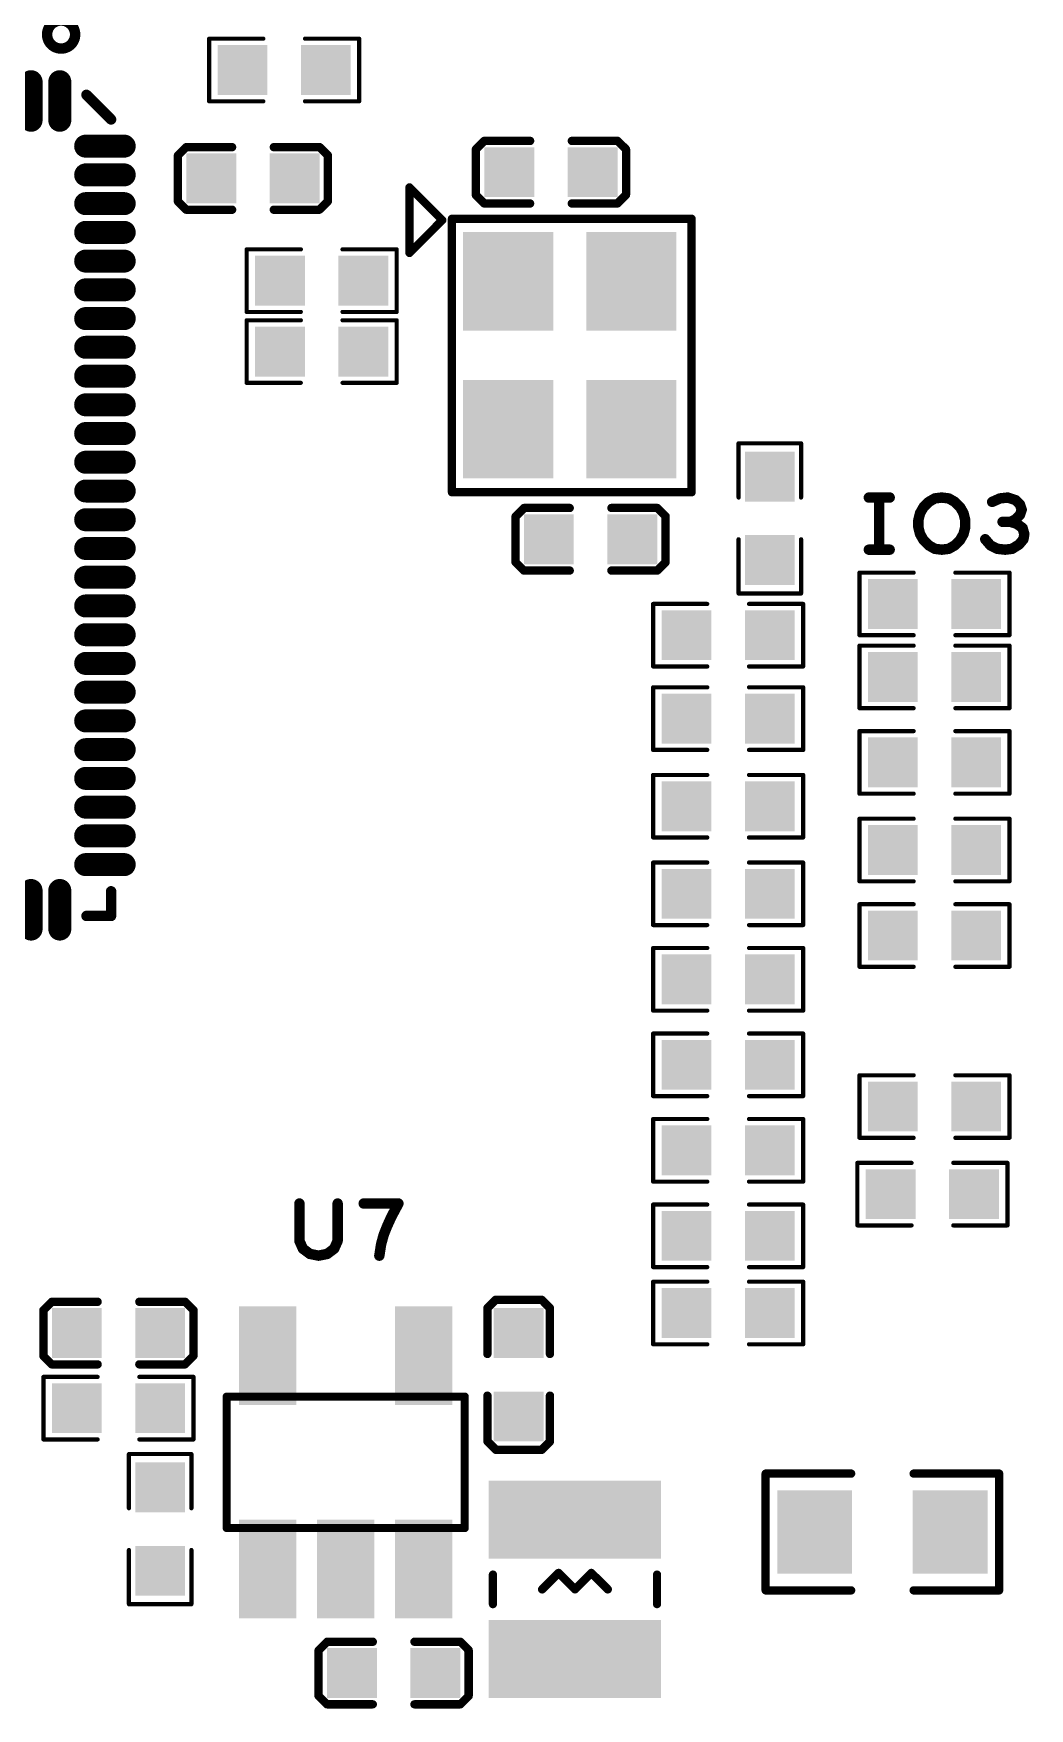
# Model space of a CAD drawing. Extents: x -11 to 101, y 2 to 100.
# Drawn here: x 29.25 to 41.39, y 37.35 to 57.75 of the extents above; entities that cross this region are included whole.
import ezdxf

# ---------------------------------------------------------------- set-up
doc = ezdxf.new("R2010")
doc.units = 0
doc.layers.get('0').update_dxf_attribs({"linetype": 'CONTINUOUS'})
doc.layers.add('SILK_TOP_ART', color=251, linetype='CONTINUOUS')
doc.layers.add('SOLDER_TOP_ART', color=18, linetype='CONTINUOUS')

# ---------------------------------------------------------------- blocks, each defined once
blk = doc.blocks.new('ROUND_309')
at = {"const_width": 0.05}
blk.add_lwpolyline([(-0.025, 0, 1), (0.025, 0, 1)], format="xyb", close=True, dxfattribs=at)
blk = doc.blocks.new('ROUND_219')
at = {"const_width": 0.0508}
blk.add_lwpolyline([(-0.0254, 0, 1), (0.0254, 0, 1)], format="xyb", close=True, dxfattribs=at)
blk = doc.blocks.new('ROUND_165')
at = {"const_width": 0.0635}
blk.add_lwpolyline([(-0.03175, 0, 1), (0.03175, 0, 1)], format="xyb", close=True, dxfattribs=at)
blk = doc.blocks.new('ROUND_321')
at = {"const_width": 0.0254}
blk.add_lwpolyline([(-0.0127, 0, 1), (0.0127, 0, 1)], format="xyb", close=True, dxfattribs=at)
blk = doc.blocks.new('RECTANGLE_353')
blk.add_solid([(0.35, 0.6), (0.35, -0.6), (-0.35, 0.6), (-0.35, -0.6)])
blk = doc.blocks.new('SQUARE_333')
blk.add_solid([(0.304, 0.304), (0.304, -0.304), (-0.304, 0.304), (-0.304, -0.304)])
blk = doc.blocks.new('RECTANGLE_355')
blk.add_solid([(1.05, 0.475), (1.05, -0.475), (-1.05, 0.475), (-1.05, -0.475)])
blk = doc.blocks.new('RECTANGLE_332')
blk.add_solid([(0.4564, 0.5072), (0.4564, -0.5072), (-0.4564, 0.5072), (-0.4564, -0.5072)])
blk = doc.blocks.new('RECTANGLE_362')
blk.add_solid([(0.55, 0.6), (0.55, -0.6), (-0.55, 0.6), (-0.55, -0.6)])
blk = doc.blocks.new('OBLONG_375')
at = {"const_width": 0.28}
blk.add_lwpolyline([(0.235, 0), (-0.235, 0)], dxfattribs=at)
at = {"const_width": 0.14}
for points in [[(-0.305, 0, 1), (-0.165, 0, 1)], [(0.165, 0, 1), (0.305, 0, 1)]]:
    blk.add_lwpolyline(points, format="xyb", close=True, dxfattribs=at)
blk = doc.blocks.new('OBLONG_376')
at = {"const_width": 0.28}
blk.add_lwpolyline([(0, 0.235), (0, -0.235)], dxfattribs=at)
at = {"const_width": 0.14}
for points in [[(-0.07, 0.235, 1), (0.07, 0.235, 1)], [(-0.07, -0.235, 1), (0.07, -0.235, 1)]]:
    blk.add_lwpolyline(points, format="xyb", close=True, dxfattribs=at)

msp = doc.modelspace()

# ---------------------------------------------------------------- linework, layer by layer
at = {"layer": 'SILK_TOP_ART', "const_width": 0.127}
msp.add_lwpolyline([(29.42008, 57.73419, 1), (29.7619, 57.73419, 1)], format="xyb", close=True, dxfattribs=at)
at = {"layer": 'SILK_TOP_ART'}
for points, const_width in [([(31.3944, 57.6834), (31.3944, 56.9214)], 0.0508), ([(32.0548, 57.6834), (31.3944, 57.6834)], 0.0508), ([(32.5628, 57.6834), (33.2232, 57.6834)], 0.0508), ([(33.2232, 57.6834), (33.2232, 56.9214)], 0.0508), ([(29.9, 57), (30.2, 56.7)], 0.127), ([(31.3944, 56.9214), (32.0548, 56.9214)], 0.0508), ([(33.2232, 56.9214), (32.5628, 56.9214)], 0.0508), ([(31.1158, 56.3626), (31.0142, 56.261)], 0.1016), ([(31.0142, 56.261), (31.0142, 55.7022)], 0.1016), ([(31.6746, 56.3626), (31.1158, 56.3626)], 0.1016), ([(32.1826, 56.3626), (32.7414, 56.3626)], 0.1016), ([(32.7414, 56.3626), (32.843, 56.2613)], 0.1016), ([(32.843, 56.2613), (32.843, 55.7055)], 0.1016), ([(34.7472, 56.4388), (34.6456, 56.3372)], 0.1016), ([(34.6456, 56.3372), (34.6456, 55.7784)], 0.1016), ([(35.306, 56.4388), (34.7472, 56.4388)], 0.1016), ([(35.814, 56.4388), (36.3728, 56.4388)], 0.1016), ([(36.3728, 56.4388), (36.4744, 56.3375)], 0.1016), ([(36.4744, 56.3375), (36.4744, 55.7817)], 0.1016), ([(34.236, 55.4736), (33.836, 55.8736)], 0.1), ([(33.836, 55.8736), (33.836, 55.0736)], 0.1), ([(31.0142, 55.7022), (31.1158, 55.6006)], 0.1016), ([(32.843, 55.7055), (32.7381, 55.6006)], 0.1016), ([(34.6456, 55.7784), (34.7472, 55.6768)], 0.1016), ([(34.7472, 55.6768), (35.306, 55.6768)], 0.1016), ([(36.3695, 55.6768), (35.814, 55.6768)], 0.1016), ([(36.4744, 55.7817), (36.3695, 55.6768)], 0.1016), ([(31.1158, 55.6006), (31.6746, 55.6006)], 0.1016), ([(32.7381, 55.6006), (32.1826, 55.6006)], 0.1016), ([(33.836, 55.0736), (34.236, 55.4736)], 0.1), ([(34.3539, 52.1596), (34.3539, 55.4905)], 0.1016), ([(34.3539, 55.4905), (37.2731, 55.4905)], 0.1016), ([(37.2731, 55.4905), (37.2731, 52.1596)], 0.1016), ([(31.8516, 55.118), (31.8516, 54.356)], 0.0508), ([(32.512, 55.118), (31.8516, 55.118)], 0.0508), ([(33.02, 55.118), (33.6804, 55.118)], 0.0508), ([(33.6804, 55.118), (33.6804, 54.356)], 0.0508), ([(31.8516, 54.356), (32.512, 54.356)], 0.0508), ([(31.8516, 54.2544), (31.8516, 53.4924)], 0.0508), ([(32.512, 54.2544), (31.8516, 54.2544)], 0.0508), ([(33.6804, 54.356), (33.02, 54.356)], 0.0508), ([(33.02, 54.2544), (33.6804, 54.2544)], 0.0508), ([(33.6804, 54.2544), (33.6804, 53.4924)], 0.0508), ([(31.8516, 53.4924), (32.512, 53.4924)], 0.0508), ([(33.6804, 53.4924), (33.02, 53.4924)], 0.0508), ([(37.846, 52.7558), (38.608, 52.7558)], 0.0508), ([(37.846, 52.0954), (37.846, 52.7558)], 0.0508), ([(38.608, 52.7558), (38.608, 52.0954)], 0.0508), ([(37.2731, 52.1596), (34.3539, 52.1596)], 0.1016), ([(35.1282, 51.8635), (35.2331, 51.9684)], 0.1016), ([(35.2331, 51.9684), (35.7886, 51.9684)], 0.1016), ([(36.8554, 51.9684), (36.2966, 51.9684)], 0.1016), ([(36.957, 51.8668), (36.8554, 51.9684)], 0.1016), ([(39.4335, 52.0954), (39.6875, 52.0954)], 0.127), ([(39.5605, 52.0954), (39.5605, 51.4604)], 0.127), ([(40.0579, 51.9049), (40.1002, 51.979)], 0.127), ([(40.1002, 51.979), (40.1638, 52.0425)], 0.127), ([(40.1638, 52.0425), (40.2378, 52.0848)], 0.127), ([(40.2378, 52.0848), (40.3225, 52.0954)], 0.127), ([(40.3225, 52.0954), (40.4072, 52.0848)], 0.127), ([(40.4072, 52.0848), (40.4812, 52.0425)], 0.127), ([(40.4812, 52.0425), (40.5448, 51.979)], 0.127), ([(40.5448, 51.979), (40.5871, 51.9049)], 0.127), ([(41.0316, 52.0848), (40.9363, 52.0425)], 0.127), ([(41.1268, 52.0954), (41.0316, 52.0848)], 0.127), ([(41.2221, 52.0636), (41.1268, 52.0954)], 0.127), ([(41.275, 52.0107), (41.2221, 52.0636)], 0.127), ([(41.2962, 51.9472), (41.275, 52.0107)], 0.127), ([(35.1282, 51.3077), (35.1282, 51.8635)], 0.1016), ([(36.957, 51.308), (36.957, 51.8668)], 0.1016), ([(40.0367, 51.8202), (40.0579, 51.9049)], 0.127), ([(40.0367, 51.7356), (40.0367, 51.8202)], 0.127), ([(40.5871, 51.9049), (40.6083, 51.8202)], 0.127), ([(40.6083, 51.8202), (40.6083, 51.7356)], 0.127), ([(41.1586, 51.7991), (41.0633, 51.7991)], 0.127), ([(41.1586, 51.7991), (41.2221, 51.8308)], 0.127), ([(41.2327, 51.7779), (41.1586, 51.7991)], 0.127), ([(41.2221, 51.8308), (41.275, 51.8837)], 0.127), ([(41.3068, 51.725), (41.2327, 51.7779)], 0.127), ([(41.275, 51.8837), (41.2962, 51.9472)], 0.127), ([(37.846, 51.5874), (37.846, 50.927)], 0.0508), ([(38.608, 50.927), (38.608, 51.5874)], 0.0508), ([(40.0579, 51.6509), (40.0367, 51.7356)], 0.127), ([(40.1002, 51.5768), (40.0579, 51.6509)], 0.127), ([(40.1638, 51.5133), (40.1002, 51.5768)], 0.127), ([(40.5448, 51.5768), (40.4812, 51.5133)], 0.127), ([(40.5871, 51.6509), (40.5448, 51.5768)], 0.127), ([(40.6083, 51.7356), (40.5871, 51.6509)], 0.127), ([(40.8517, 51.5874), (40.9152, 51.5133)], 0.127), ([(41.2644, 51.5239), (41.3173, 51.5874)], 0.127), ([(41.3279, 51.6509), (41.3068, 51.725)], 0.127), ([(41.3173, 51.5874), (41.3279, 51.6509)], 0.127), ([(39.4335, 51.4604), (39.6875, 51.4604)], 0.127), ([(40.2378, 51.471), (40.1638, 51.5133)], 0.127), ([(40.3225, 51.4604), (40.2378, 51.471)], 0.127), ([(40.4072, 51.471), (40.3225, 51.4604)], 0.127), ([(40.4812, 51.5133), (40.4072, 51.471)], 0.127), ([(40.9152, 51.5133), (40.9998, 51.471)], 0.127), ([(40.9998, 51.471), (41.0951, 51.4604)], 0.127), ([(41.0951, 51.4604), (41.1798, 51.471)], 0.127), ([(41.1798, 51.471), (41.2644, 51.5239)], 0.127), ([(35.2298, 51.2064), (35.1282, 51.3077)], 0.1016), ([(35.7886, 51.2064), (35.2298, 51.2064)], 0.1016), ([(36.2966, 51.2064), (36.8554, 51.2064)], 0.1016), ([(36.8554, 51.2064), (36.957, 51.308)], 0.1016), ([(39.3192, 51.181), (39.3192, 50.419)], 0.0508), ([(39.9796, 51.181), (39.3192, 51.181)], 0.0508), ([(40.4876, 51.181), (41.148, 51.181)], 0.0508), ([(41.148, 51.181), (41.148, 50.419)], 0.0508), ([(36.8046, 50.8), (37.465, 50.8)], 0.0508), ([(36.8046, 50.038), (36.8046, 50.8)], 0.0508), ([(37.846, 50.927), (38.608, 50.927)], 0.0508), ([(38.6334, 50.8), (37.973, 50.8)], 0.0508), ([(38.6334, 50.038), (38.6334, 50.8)], 0.0508), ([(39.3192, 50.419), (39.9796, 50.419)], 0.0508), ([(41.148, 50.419), (40.4876, 50.419)], 0.0508), ([(39.3192, 50.292), (39.9796, 50.292)], 0.0508), ([(39.3192, 49.53), (39.3192, 50.292)], 0.0508), ([(41.148, 50.292), (40.4876, 50.292)], 0.0508), ([(41.148, 49.53), (41.148, 50.292)], 0.0508), ([(37.465, 50.038), (36.8046, 50.038)], 0.0508), ([(37.973, 50.038), (38.6334, 50.038)], 0.0508), ([(36.8046, 49.784), (36.8046, 49.022)], 0.0508), ([(37.465, 49.784), (36.8046, 49.784)], 0.0508), ([(37.973, 49.784), (38.6334, 49.784)], 0.0508), ([(38.6334, 49.784), (38.6334, 49.022)], 0.0508), ([(39.9796, 49.53), (39.3192, 49.53)], 0.0508), ([(40.4876, 49.53), (41.148, 49.53)], 0.0508), ([(39.3192, 49.2506), (39.3192, 48.4886)], 0.0508), ([(39.9796, 49.2506), (39.3192, 49.2506)], 0.0508), ([(40.4876, 49.2506), (41.148, 49.2506)], 0.0508), ([(41.148, 49.2506), (41.148, 48.4886)], 0.0508), ([(36.8046, 49.022), (37.465, 49.022)], 0.0508), ([(38.6334, 49.022), (37.973, 49.022)], 0.0508), ([(36.8046, 48.7172), (36.8046, 47.9552)], 0.0508), ([(37.465, 48.7172), (36.8046, 48.7172)], 0.0508), ([(37.973, 48.7172), (38.6334, 48.7172)], 0.0508), ([(38.6334, 48.7172), (38.6334, 47.9552)], 0.0508), ([(39.3192, 48.4886), (39.9796, 48.4886)], 0.0508), ([(41.148, 48.4886), (40.4876, 48.4886)], 0.0508), ([(39.3192, 48.1838), (39.3192, 47.4218)], 0.0508), ([(39.9796, 48.1838), (39.3192, 48.1838)], 0.0508), ([(40.4876, 48.1838), (41.148, 48.1838)], 0.0508), ([(41.148, 48.1838), (41.148, 47.4218)], 0.0508), ([(36.8046, 47.9552), (37.465, 47.9552)], 0.0508), ([(38.6334, 47.9552), (37.973, 47.9552)], 0.0508), ([(36.8046, 47.6504), (36.8046, 46.8884)], 0.0508), ([(37.465, 47.6504), (36.8046, 47.6504)], 0.0508), ([(37.973, 47.6504), (38.6334, 47.6504)], 0.0508), ([(38.6334, 47.6504), (38.6334, 46.8884)], 0.0508), ([(30.2, 47.3), (30.2, 47)], 0.127), ([(39.3192, 47.4218), (39.9796, 47.4218)], 0.0508), ([(41.148, 47.4218), (40.4876, 47.4218)], 0.0508), ([(39.3192, 47.1424), (39.3192, 46.3804)], 0.0508), ([(39.9796, 47.1424), (39.3192, 47.1424)], 0.0508), ([(40.4876, 47.1424), (41.148, 47.1424)], 0.0508), ([(41.148, 47.1424), (41.148, 46.3804)], 0.0508), ([(30.2, 47), (29.9, 47)], 0.127), ([(36.8046, 46.8884), (37.465, 46.8884)], 0.0508), ([(38.6334, 46.8884), (37.973, 46.8884)], 0.0508), ([(36.8046, 46.609), (36.8046, 45.847)], 0.0508), ([(37.465, 46.609), (36.8046, 46.609)], 0.0508), ([(37.973, 46.609), (38.6334, 46.609)], 0.0508), ([(38.6334, 46.609), (38.6334, 45.847)], 0.0508), ([(39.3192, 46.3804), (39.9796, 46.3804)], 0.0508), ([(41.148, 46.3804), (40.4876, 46.3804)], 0.0508), ([(36.8046, 45.847), (37.465, 45.847)], 0.0508), ([(38.6334, 45.847), (37.973, 45.847)], 0.0508), ([(36.8046, 45.5676), (36.8046, 44.8056)], 0.0508), ([(37.465, 45.5676), (36.8046, 45.5676)], 0.0508), ([(37.973, 45.5676), (38.6334, 45.5676)], 0.0508), ([(38.6334, 45.5676), (38.6334, 44.8056)], 0.0508), ([(39.3192, 45.0596), (39.3192, 44.2976)], 0.0508), ([(39.9796, 45.0596), (39.3192, 45.0596)], 0.0508), ([(40.4876, 45.0596), (41.148, 45.0596)], 0.0508), ([(41.148, 45.0596), (41.148, 44.2976)], 0.0508), ([(36.8046, 44.8056), (37.465, 44.8056)], 0.0508), ([(38.6334, 44.8056), (37.973, 44.8056)], 0.0508), ([(36.8046, 44.5262), (36.8046, 43.7642)], 0.0508), ([(37.465, 44.5262), (36.8046, 44.5262)], 0.0508), ([(37.973, 44.5262), (38.6334, 44.5262)], 0.0508), ([(38.6334, 44.5262), (38.6334, 43.7642)], 0.0508), ([(39.3192, 44.2976), (39.9796, 44.2976)], 0.0508), ([(41.148, 44.2976), (40.4876, 44.2976)], 0.0508), ([(39.2938, 43.9928), (39.2938, 43.2308)], 0.0508), ([(39.9542, 43.9928), (39.2938, 43.9928)], 0.0508), ([(40.4622, 43.9928), (41.1226, 43.9928)], 0.0508), ([(41.1226, 43.9928), (41.1226, 43.2308)], 0.0508), ([(36.8046, 43.7642), (37.465, 43.7642)], 0.0508), ([(38.6334, 43.7642), (37.973, 43.7642)], 0.0508), ([(32.4951, 43.4975), (32.4951, 43.0424)], 0.127), ([(32.9607, 43.0424), (32.9607, 43.4975)], 0.127), ([(33.7016, 43.4975), (33.2782, 43.4975)], 0.127), ([(33.6169, 43.3387), (33.7016, 43.4975)], 0.127), ([(36.8046, 43.4848), (36.8046, 42.7228)], 0.0508), ([(37.465, 43.4848), (36.8046, 43.4848)], 0.0508), ([(37.973, 43.4848), (38.6334, 43.4848)], 0.0508), ([(38.6334, 43.4848), (38.6334, 42.7228)], 0.0508), ([(33.5217, 43.1165), (33.564, 43.2223)], 0.127), ([(33.564, 43.2223), (33.6169, 43.3387)], 0.127), ([(39.2938, 43.2308), (39.9542, 43.2308)], 0.0508), ([(41.1226, 43.2308), (40.4622, 43.2308)], 0.0508), ([(32.4951, 43.0424), (32.5374, 42.9471)], 0.127), ([(32.9184, 42.9471), (32.9607, 43.0424)], 0.127), ([(33.4687, 42.8625), (33.4899, 43.0001)], 0.127), ([(33.4899, 43.0001), (33.5217, 43.1165)], 0.127), ([(32.5374, 42.9471), (32.6221, 42.8837)], 0.127), ([(32.6221, 42.8837), (32.7279, 42.8625)], 0.127), ([(32.7279, 42.8625), (32.8337, 42.8837)], 0.127), ([(32.8337, 42.8837), (32.9184, 42.9471)], 0.127), ([(36.8046, 42.7228), (37.465, 42.7228)], 0.0508), ([(38.6334, 42.7228), (37.973, 42.7228)], 0.0508), ([(36.8046, 42.545), (36.8046, 41.783)], 0.0508), ([(37.465, 42.545), (36.8046, 42.545)], 0.0508), ([(37.973, 42.545), (38.6334, 42.545)], 0.0508), ([(38.6334, 42.545), (38.6334, 41.783)], 0.0508), ([(29.4772, 42.3004), (29.3756, 42.1988)], 0.1016), ([(29.3756, 42.1988), (29.3756, 41.64)], 0.1016), ([(30.036, 42.3004), (29.4772, 42.3004)], 0.1016), ([(30.544, 42.3004), (31.1028, 42.3004)], 0.1016), ([(31.1028, 42.3004), (31.2044, 42.1991)], 0.1016), ([(31.2044, 42.1991), (31.2044, 41.6433)], 0.1016), ([(34.8874, 42.3258), (34.7858, 42.2242)], 0.1016), ([(34.7858, 42.2242), (34.7858, 41.6654)], 0.1016), ([(35.4462, 42.3258), (34.8874, 42.3258)], 0.1016), ([(35.5478, 42.2242), (35.4462, 42.3258)], 0.1016), ([(35.5478, 41.6654), (35.5478, 42.2242)], 0.1016), ([(29.3756, 41.64), (29.4772, 41.5384)], 0.1016), ([(31.2044, 41.6433), (31.0995, 41.5384)], 0.1016), ([(36.8046, 41.783), (37.465, 41.783)], 0.0508), ([(38.6334, 41.783), (37.973, 41.783)], 0.0508), ([(29.3756, 41.386), (29.3756, 40.624)], 0.0508), ([(30.036, 41.386), (29.3756, 41.386)], 0.0508), ([(29.4772, 41.5384), (30.036, 41.5384)], 0.1016), ([(31.0995, 41.5384), (30.544, 41.5384)], 0.1016), ([(30.544, 41.386), (31.2044, 41.386)], 0.0508), ([(31.2044, 41.386), (31.2044, 40.624)], 0.0508), ([(34.7858, 40.6019), (34.7858, 41.1574)], 0.1016), ([(35.5478, 41.1574), (35.5478, 40.5986)], 0.1016), ([(31.6086, 39.5454), (31.6086, 41.1454)], 0.1), ([(31.6086, 41.1454), (34.5086, 41.1454)], 0.1), ([(34.5086, 41.1454), (34.5086, 39.5454)], 0.1), ([(29.3756, 40.624), (30.036, 40.624)], 0.0508), ([(31.2044, 40.624), (30.544, 40.624)], 0.0508), ([(34.8907, 40.497), (34.7858, 40.6019)], 0.1016), ([(35.5478, 40.5986), (35.4465, 40.497)], 0.1016), ([(30.417, 40.4462), (30.417, 39.7858)], 0.0508), ([(31.179, 40.4462), (30.417, 40.4462)], 0.0508), ([(31.179, 39.7858), (31.179, 40.4462)], 0.0508), ([(35.4465, 40.497), (34.8907, 40.497)], 0.1016), ([(38.1762, 38.7858), (38.1762, 40.2082)], 0.1016), ([(38.1762, 40.2082), (39.2176, 40.2082)], 0.1016), ([(41.021, 40.2082), (39.9796, 40.2082)], 0.1016), ([(41.021, 38.7858), (41.021, 40.2082)], 0.1016), ([(34.5086, 39.5454), (31.6086, 39.5454)], 0.1), ([(30.417, 38.6174), (30.417, 39.2778)], 0.0508), ([(31.179, 39.2778), (31.179, 38.6174)], 0.0508), ([(34.8526, 38.9784), (34.8526, 38.6184)], 0.1), ([(35.6527, 38.9983), (35.4526, 38.7984)], 0.1016), ([(35.8526, 38.7984), (35.6527, 38.9983)], 0.1016), ([(36.0525, 38.9983), (35.8526, 38.7984)], 0.1016), ([(36.2526, 38.7984), (36.0525, 38.9983)], 0.1016), ([(36.8526, 38.9784), (36.8526, 38.6184)], 0.1), ([(39.2176, 38.7858), (38.1762, 38.7858)], 0.1016), ([(39.9796, 38.7858), (41.021, 38.7858)], 0.1016), ([(31.179, 38.6174), (30.417, 38.6174)], 0.0508), ([(32.7284, 38.0553), (32.8333, 38.1602)], 0.1016), ([(32.8333, 38.1602), (33.3888, 38.1602)], 0.1016), ([(34.4556, 38.1602), (33.8968, 38.1602)], 0.1016), ([(34.5572, 38.0586), (34.4556, 38.1602)], 0.1016), ([(32.7284, 37.4995), (32.7284, 38.0553)], 0.1016), ([(34.5572, 37.4998), (34.5572, 38.0586)], 0.1016), ([(32.83, 37.3982), (32.7284, 37.4995)], 0.1016), ([(34.4556, 37.3982), (34.5572, 37.4998)], 0.1016), ([(33.3888, 37.3982), (32.83, 37.3982)], 0.1016), ([(33.8968, 37.3982), (34.4556, 37.3982)], 0.1016)]:
    msp.add_lwpolyline(points, dxfattribs=dict(at, const_width=const_width))

# ---------------------------------------------------------------- block references
for name, p in [('ROUND_321', (31.3944, 57.6834)), ('ROUND_321', (31.3944, 57.6834)), ('ROUND_321', (32.0548, 57.6834)), ('ROUND_321', (32.5628, 57.6834)), ('ROUND_321', (33.2232, 57.6834)), ('ROUND_321', (33.2232, 57.6834)), ('ROUND_165', (29.9, 57)), ('ROUND_321', (31.3944, 56.9214)), ('ROUND_321', (31.3944, 56.9214)), ('ROUND_321', (32.0548, 56.9214)), ('ROUND_321', (32.5628, 56.9214)), ('ROUND_321', (33.2232, 56.9214)), ('ROUND_321', (33.2232, 56.9214)), ('ROUND_165', (30.2, 56.7)), ('ROUND_219', (31.0142, 56.261)), ('ROUND_219', (31.0142, 56.261)), ('ROUND_219', (31.1158, 56.3626)), ('ROUND_219', (31.1158, 56.3626)), ('ROUND_219', (31.6746, 56.3626)), ('ROUND_219', (32.1826, 56.3626)), ('ROUND_219', (32.7414, 56.3626)), ('ROUND_219', (32.7414, 56.3626)), ('ROUND_219', (32.843, 56.2613)), ('ROUND_219', (32.843, 56.2613)), ('ROUND_219', (34.6456, 56.3372)), ('ROUND_219', (34.6456, 56.3372)), ('ROUND_219', (34.7472, 56.4388)), ('ROUND_219', (34.7472, 56.4388)), ('ROUND_219', (35.306, 56.4388)), ('ROUND_219', (35.814, 56.4388)), ('ROUND_219', (36.3728, 56.4388)), ('ROUND_219', (36.3728, 56.4388)), ('ROUND_219', (36.4744, 56.3375)), ('ROUND_219', (36.4744, 56.3375)), ('ROUND_309', (33.836, 55.8736)), ('ROUND_219', (31.0142, 55.7022)), ('ROUND_219', (31.0142, 55.7022)), ('ROUND_219', (32.843, 55.7055)), ('ROUND_219', (32.843, 55.7055)), ('ROUND_219', (34.6456, 55.7784)), ('ROUND_219', (34.6456, 55.7784)), ('ROUND_219', (34.7472, 55.6768)), ('ROUND_219', (34.7472, 55.6768)), ('ROUND_219', (35.306, 55.6768)), ('ROUND_219', (35.814, 55.6768)), ('ROUND_219', (36.3695, 55.6768)), ('ROUND_219', (36.3695, 55.6768)), ('ROUND_219', (36.4744, 55.7817)), ('ROUND_219', (36.4744, 55.7817)), ('ROUND_219', (31.1158, 55.6006)), ('ROUND_219', (31.1158, 55.6006)), ('ROUND_219', (31.6746, 55.6006)), ('ROUND_219', (32.1826, 55.6006)), ('ROUND_219', (32.7381, 55.6006)), ('ROUND_219', (32.7381, 55.6006)), ('ROUND_309', (34.236, 55.4736)), ('ROUND_309', (34.236, 55.4736)), ('ROUND_219', (34.3539, 55.4905)), ('ROUND_219', (34.3539, 55.4905)), ('ROUND_219', (37.2731, 55.4905)), ('ROUND_219', (37.2731, 55.4905)), ('ROUND_321', (31.8516, 55.118)), ('ROUND_321', (31.8516, 55.118)), ('ROUND_321', (32.512, 55.118)), ('ROUND_321', (33.02, 55.118)), ('ROUND_321', (33.6804, 55.118)), ('ROUND_321', (33.6804, 55.118)), ('ROUND_309', (33.836, 55.0736)), ('ROUND_321', (31.8516, 54.356)), ('ROUND_321', (31.8516, 54.356)), ('ROUND_321', (31.8516, 54.2544)), ('ROUND_321', (31.8516, 54.2544)), ('ROUND_321', (32.512, 54.356)), ('ROUND_321', (32.512, 54.2544)), ('ROUND_321', (33.02, 54.356)), ('ROUND_321', (33.02, 54.2544)), ('ROUND_321', (33.6804, 54.356)), ('ROUND_321', (33.6804, 54.356)), ('ROUND_321', (33.6804, 54.2544)), ('ROUND_321', (33.6804, 54.2544)), ('ROUND_321', (31.8516, 53.4924)), ('ROUND_321', (31.8516, 53.4924)), ('ROUND_321', (32.512, 53.4924)), ('ROUND_321', (33.02, 53.4924)), ('ROUND_321', (33.6804, 53.4924)), ('ROUND_321', (33.6804, 53.4924)), ('ROUND_321', (37.846, 52.7558)), ('ROUND_321', (37.846, 52.7558)), ('ROUND_321', (38.608, 52.7558)), ('ROUND_321', (38.608, 52.7558)), ('ROUND_219', (34.3539, 52.1596)), ('ROUND_219', (34.3539, 52.1596)), ('ROUND_219', (35.2331, 51.9684)), ('ROUND_219', (35.2331, 51.9684)), ('ROUND_219', (35.7886, 51.9684)), ('ROUND_219', (36.2966, 51.9684)), ('ROUND_219', (36.8554, 51.9684)), ('ROUND_219', (36.8554, 51.9684)), ('ROUND_219', (37.2731, 52.1596)), ('ROUND_219', (37.2731, 52.1596)), ('ROUND_321', (37.846, 52.0954)), ('ROUND_321', (38.608, 52.0954)), ('ROUND_165', (39.4335, 52.0954)), ('ROUND_165', (39.5605, 52.0954)), ('ROUND_165', (39.6875, 52.0954)), ('ROUND_165', (40.1002, 51.979)), ('ROUND_165', (40.1638, 52.0425)), ('ROUND_165', (40.2378, 52.0848)), ('ROUND_165', (40.3225, 52.0954)), ('ROUND_165', (40.4072, 52.0848)), ('ROUND_165', (40.4812, 52.0425)), ('ROUND_165', (40.5448, 51.979)), ('ROUND_165', (40.9363, 52.0425)), ('ROUND_165', (41.0316, 52.0848)), ('ROUND_165', (41.1268, 52.0954)), ('ROUND_165', (41.2221, 52.0636)), ('ROUND_165', (41.275, 52.0107)), ('ROUND_219', (35.1282, 51.8635)), ('ROUND_219', (35.1282, 51.8635)), ('ROUND_219', (36.957, 51.8668)), ('ROUND_219', (36.957, 51.8668)), ('ROUND_165', (40.0367, 51.8202)), ('ROUND_165', (40.0579, 51.9049)), ('ROUND_165', (40.5871, 51.9049)), ('ROUND_165', (40.6083, 51.8202)), ('ROUND_165', (41.0633, 51.7991)), ('ROUND_165', (41.1586, 51.7991)), ('ROUND_165', (41.1586, 51.7991)), ('ROUND_165', (41.2221, 51.8308)), ('ROUND_165', (41.2327, 51.7779)), ('ROUND_165', (41.275, 51.8837)), ('ROUND_165', (41.2962, 51.9472)), ('ROUND_321', (37.846, 51.5874)), ('ROUND_321', (38.608, 51.5874)), ('ROUND_165', (40.0367, 51.7356)), ('ROUND_165', (40.0579, 51.6509)), ('ROUND_165', (40.1002, 51.5768)), ('ROUND_165', (40.5448, 51.5768)), ('ROUND_165', (40.5871, 51.6509)), ('ROUND_165', (40.6083, 51.7356)), ('ROUND_165', (40.8517, 51.5874)), ('ROUND_165', (41.3068, 51.725)), ('ROUND_165', (41.3173, 51.5874)), ('ROUND_165', (41.3279, 51.6509)), ('ROUND_165', (39.4335, 51.4604)), ('ROUND_165', (39.5605, 51.4604)), ('ROUND_165', (39.6875, 51.4604)), ('ROUND_165', (40.1638, 51.5133)), ('ROUND_165', (40.2378, 51.471)), ('ROUND_165', (40.3225, 51.4604)), ('ROUND_165', (40.3225, 51.4604)), ('ROUND_165', (40.4072, 51.471)), ('ROUND_165', (40.4812, 51.5133)), ('ROUND_165', (40.9152, 51.5133)), ('ROUND_165', (40.9998, 51.471)), ('ROUND_165', (41.0951, 51.4604)), ('ROUND_165', (41.1798, 51.471)), ('ROUND_165', (41.2644, 51.5239)), ('ROUND_219', (35.1282, 51.3077)), ('ROUND_219', (35.1282, 51.3077)), ('ROUND_219', (35.2298, 51.2064)), ('ROUND_219', (35.2298, 51.2064)), ('ROUND_219', (35.7886, 51.2064)), ('ROUND_219', (36.2966, 51.2064)), ('ROUND_219', (36.8554, 51.2064)), ('ROUND_219', (36.8554, 51.2064)), ('ROUND_219', (36.957, 51.308)), ('ROUND_219', (36.957, 51.308)), ('ROUND_321', (39.3192, 51.181)), ('ROUND_321', (39.3192, 51.181)), ('ROUND_321', (39.9796, 51.181)), ('ROUND_321', (40.4876, 51.181)), ('ROUND_321', (41.148, 51.181)), ('ROUND_321', (41.148, 51.181)), ('ROUND_321', (36.8046, 50.8)), ('ROUND_321', (36.8046, 50.8)), ('ROUND_321', (37.465, 50.8)), ('ROUND_321', (37.846, 50.927)), ('ROUND_321', (37.846, 50.927)), ('ROUND_321', (37.973, 50.8)), ('ROUND_321', (38.608, 50.927)), ('ROUND_321', (38.608, 50.927)), ('ROUND_321', (38.6334, 50.8)), ('ROUND_321', (38.6334, 50.8)), ('ROUND_321', (39.3192, 50.419)), ('ROUND_321', (39.3192, 50.419)), ('ROUND_321', (39.9796, 50.419)), ('ROUND_321', (40.4876, 50.419)), ('ROUND_321', (41.148, 50.419)), ('ROUND_321', (41.148, 50.419)), ('ROUND_321', (39.3192, 50.292)), ('ROUND_321', (39.3192, 50.292)), ('ROUND_321', (39.9796, 50.292)), ('ROUND_321', (40.4876, 50.292)), ('ROUND_321', (41.148, 50.292)), ('ROUND_321', (41.148, 50.292)), ('ROUND_321', (36.8046, 50.038)), ('ROUND_321', (36.8046, 50.038)), ('ROUND_321', (37.465, 50.038)), ('ROUND_321', (37.973, 50.038)), ('ROUND_321', (38.6334, 50.038)), ('ROUND_321', (38.6334, 50.038)), ('ROUND_321', (36.8046, 49.784)), ('ROUND_321', (36.8046, 49.784)), ('ROUND_321', (37.465, 49.784)), ('ROUND_321', (37.973, 49.784)), ('ROUND_321', (38.6334, 49.784)), ('ROUND_321', (38.6334, 49.784)), ('ROUND_321', (39.3192, 49.53)), ('ROUND_321', (39.3192, 49.53)), ('ROUND_321', (39.9796, 49.53)), ('ROUND_321', (40.4876, 49.53)), ('ROUND_321', (41.148, 49.53)), ('ROUND_321', (41.148, 49.53)), ('ROUND_321', (39.3192, 49.2506)), ('ROUND_321', (39.3192, 49.2506)), ('ROUND_321', (39.9796, 49.2506)), ('ROUND_321', (40.4876, 49.2506)), ('ROUND_321', (41.148, 49.2506)), ('ROUND_321', (41.148, 49.2506)), ('ROUND_321', (36.8046, 49.022)), ('ROUND_321', (36.8046, 49.022)), ('ROUND_321', (37.465, 49.022)), ('ROUND_321', (37.973, 49.022)), ('ROUND_321', (38.6334, 49.022)), ('ROUND_321', (38.6334, 49.022)), ('ROUND_321', (36.8046, 48.7172)), ('ROUND_321', (36.8046, 48.7172)), ('ROUND_321', (37.465, 48.7172)), ('ROUND_321', (37.973, 48.7172)), ('ROUND_321', (38.6334, 48.7172)), ('ROUND_321', (38.6334, 48.7172)), ('ROUND_321', (39.3192, 48.4886)), ('ROUND_321', (39.3192, 48.4886)), ('ROUND_321', (39.9796, 48.4886)), ('ROUND_321', (40.4876, 48.4886)), ('ROUND_321', (41.148, 48.4886)), ('ROUND_321', (41.148, 48.4886)), ('ROUND_321', (39.3192, 48.1838)), ('ROUND_321', (39.3192, 48.1838)), ('ROUND_321', (39.9796, 48.1838)), ('ROUND_321', (40.4876, 48.1838)), ('ROUND_321', (41.148, 48.1838)), ('ROUND_321', (41.148, 48.1838)), ('ROUND_321', (36.8046, 47.9552)), ('ROUND_321', (36.8046, 47.9552)), ('ROUND_321', (37.465, 47.9552)), ('ROUND_321', (37.973, 47.9552)), ('ROUND_321', (38.6334, 47.9552)), ('ROUND_321', (38.6334, 47.9552)), ('ROUND_321', (36.8046, 47.6504)), ('ROUND_321', (36.8046, 47.6504)), ('ROUND_321', (37.465, 47.6504)), ('ROUND_321', (37.973, 47.6504)), ('ROUND_321', (38.6334, 47.6504)), ('ROUND_321', (38.6334, 47.6504)), ('ROUND_165', (30.2, 47.3)), ('ROUND_321', (39.3192, 47.4218)), ('ROUND_321', (39.3192, 47.4218)), ('ROUND_321', (39.9796, 47.4218)), ('ROUND_321', (40.4876, 47.4218)), ('ROUND_321', (41.148, 47.4218)), ('ROUND_321', (41.148, 47.4218)), ('ROUND_321', (39.3192, 47.1424)), ('ROUND_321', (39.3192, 47.1424)), ('ROUND_321', (39.9796, 47.1424)), ('ROUND_321', (40.4876, 47.1424)), ('ROUND_321', (41.148, 47.1424)), ('ROUND_321', (41.148, 47.1424)), ('ROUND_165', (29.9, 47)), ('ROUND_165', (30.2, 47)), ('ROUND_165', (30.2, 47)), ('ROUND_321', (36.8046, 46.8884)), ('ROUND_321', (36.8046, 46.8884)), ('ROUND_321', (37.465, 46.8884)), ('ROUND_321', (37.973, 46.8884)), ('ROUND_321', (38.6334, 46.8884)), ('ROUND_321', (38.6334, 46.8884)), ('ROUND_321', (36.8046, 46.609)), ('ROUND_321', (36.8046, 46.609)), ('ROUND_321', (37.465, 46.609)), ('ROUND_321', (37.973, 46.609)), ('ROUND_321', (38.6334, 46.609)), ('ROUND_321', (38.6334, 46.609)), ('ROUND_321', (39.3192, 46.3804)), ('ROUND_321', (39.3192, 46.3804)), ('ROUND_321', (39.9796, 46.3804)), ('ROUND_321', (40.4876, 46.3804)), ('ROUND_321', (41.148, 46.3804)), ('ROUND_321', (41.148, 46.3804)), ('ROUND_321', (36.8046, 45.847)), ('ROUND_321', (36.8046, 45.847)), ('ROUND_321', (37.465, 45.847)), ('ROUND_321', (37.973, 45.847)), ('ROUND_321', (38.6334, 45.847)), ('ROUND_321', (38.6334, 45.847)), ('ROUND_321', (36.8046, 45.5676)), ('ROUND_321', (36.8046, 45.5676)), ('ROUND_321', (37.465, 45.5676)), ('ROUND_321', (37.973, 45.5676)), ('ROUND_321', (38.6334, 45.5676)), ('ROUND_321', (38.6334, 45.5676)), ('ROUND_321', (39.3192, 45.0596)), ('ROUND_321', (39.3192, 45.0596)), ('ROUND_321', (39.9796, 45.0596)), ('ROUND_321', (40.4876, 45.0596)), ('ROUND_321', (41.148, 45.0596)), ('ROUND_321', (41.148, 45.0596)), ('ROUND_321', (36.8046, 44.8056)), ('ROUND_321', (36.8046, 44.8056)), ('ROUND_321', (37.465, 44.8056)), ('ROUND_321', (37.973, 44.8056)), ('ROUND_321', (38.6334, 44.8056)), ('ROUND_321', (38.6334, 44.8056)), ('ROUND_321', (36.8046, 44.5262)), ('ROUND_321', (36.8046, 44.5262)), ('ROUND_321', (37.465, 44.5262)), ('ROUND_321', (37.973, 44.5262)), ('ROUND_321', (38.6334, 44.5262)), ('ROUND_321', (38.6334, 44.5262)), ('ROUND_321', (39.3192, 44.2976)), ('ROUND_321', (39.3192, 44.2976)), ('ROUND_321', (39.9796, 44.2976)), ('ROUND_321', (40.4876, 44.2976)), ('ROUND_321', (41.148, 44.2976)), ('ROUND_321', (41.148, 44.2976)), ('ROUND_321', (39.2938, 43.9928)), ('ROUND_321', (39.2938, 43.9928)), ('ROUND_321', (39.9542, 43.9928)), ('ROUND_321', (40.4622, 43.9928)), ('ROUND_321', (41.1226, 43.9928)), ('ROUND_321', (41.1226, 43.9928)), ('ROUND_321', (36.8046, 43.7642)), ('ROUND_321', (36.8046, 43.7642)), ('ROUND_321', (37.465, 43.7642)), ('ROUND_321', (37.973, 43.7642)), ('ROUND_321', (38.6334, 43.7642)), ('ROUND_321', (38.6334, 43.7642)), ('ROUND_165', (32.4951, 43.4975)), ('ROUND_165', (32.9607, 43.4975)), ('ROUND_165', (33.2782, 43.4975)), ('ROUND_165', (33.7016, 43.4975)), ('ROUND_321', (36.8046, 43.4848)), ('ROUND_321', (36.8046, 43.4848)), ('ROUND_321', (37.465, 43.4848)), ('ROUND_321', (37.973, 43.4848)), ('ROUND_321', (38.6334, 43.4848)), ('ROUND_321', (38.6334, 43.4848)), ('ROUND_165', (33.564, 43.2223)), ('ROUND_165', (33.6169, 43.3387)), ('ROUND_321', (39.2938, 43.2308)), ('ROUND_321', (39.2938, 43.2308)), ('ROUND_321', (39.9542, 43.2308)), ('ROUND_321', (40.4622, 43.2308)), ('ROUND_321', (41.1226, 43.2308)), ('ROUND_321', (41.1226, 43.2308)), ('ROUND_165', (32.4951, 43.0424)), ('ROUND_165', (32.9607, 43.0424)), ('ROUND_165', (33.4899, 43.0001)), ('ROUND_165', (33.5217, 43.1165)), ('ROUND_165', (32.5374, 42.9471)), ('ROUND_165', (32.6221, 42.8837)), ('ROUND_165', (32.7279, 42.8625)), ('ROUND_165', (32.8337, 42.8837)), ('ROUND_165', (32.9184, 42.9471)), ('ROUND_165', (33.4687, 42.8625)), ('ROUND_321', (36.8046, 42.7228)), ('ROUND_321', (36.8046, 42.7228)), ('ROUND_321', (37.465, 42.7228)), ('ROUND_321', (37.973, 42.7228)), ('ROUND_321', (38.6334, 42.7228)), ('ROUND_321', (38.6334, 42.7228)), ('ROUND_321', (36.8046, 42.545)), ('ROUND_321', (36.8046, 42.545)), ('ROUND_321', (37.465, 42.545)), ('ROUND_321', (37.973, 42.545)), ('ROUND_321', (38.6334, 42.545)), ('ROUND_321', (38.6334, 42.545)), ('ROUND_219', (29.3756, 42.1988)), ('ROUND_219', (29.3756, 42.1988)), ('ROUND_219', (29.4772, 42.3004)), ('ROUND_219', (29.4772, 42.3004)), ('ROUND_219', (30.036, 42.3004)), ('ROUND_219', (30.544, 42.3004)), ('ROUND_219', (31.1028, 42.3004)), ('ROUND_219', (31.1028, 42.3004)), ('ROUND_219', (31.2044, 42.1991)), ('ROUND_219', (31.2044, 42.1991)), ('ROUND_219', (34.7858, 42.2242)), ('ROUND_219', (34.7858, 42.2242)), ('ROUND_219', (34.8874, 42.3258)), ('ROUND_219', (34.8874, 42.3258)), ('ROUND_219', (35.4462, 42.3258)), ('ROUND_219', (35.4462, 42.3258)), ('ROUND_219', (35.5478, 42.2242)), ('ROUND_219', (35.5478, 42.2242)), ('ROUND_219', (29.3756, 41.64)), ('ROUND_219', (29.3756, 41.64)), ('ROUND_219', (31.2044, 41.6433)), ('ROUND_219', (31.2044, 41.6433)), ('ROUND_219', (34.7858, 41.6654)), ('ROUND_219', (35.5478, 41.6654)), ('ROUND_321', (36.8046, 41.783)), ('ROUND_321', (36.8046, 41.783)), ('ROUND_321', (37.465, 41.783)), ('ROUND_321', (37.973, 41.783)), ('ROUND_321', (38.6334, 41.783)), ('ROUND_321', (38.6334, 41.783)), ('ROUND_321', (29.3756, 41.386)), ('ROUND_321', (29.3756, 41.386)), ('ROUND_219', (29.4772, 41.5384)), ('ROUND_219', (29.4772, 41.5384)), ('ROUND_219', (30.036, 41.5384)), ('ROUND_321', (30.036, 41.386)), ('ROUND_219', (30.544, 41.5384)), ('ROUND_321', (30.544, 41.386)), ('ROUND_219', (31.0995, 41.5384)), ('ROUND_219', (31.0995, 41.5384)), ('ROUND_321', (31.2044, 41.386)), ('ROUND_321', (31.2044, 41.386)), ('ROUND_219', (34.7858, 41.1574)), ('ROUND_219', (35.5478, 41.1574)), ('ROUND_309', (31.6086, 41.1454)), ('ROUND_309', (34.5086, 41.1454)), ('ROUND_321', (29.3756, 40.624)), ('ROUND_321', (29.3756, 40.624)), ('ROUND_321', (30.036, 40.624)), ('ROUND_321', (30.544, 40.624)), ('ROUND_321', (31.2044, 40.624)), ('ROUND_321', (31.2044, 40.624)), ('ROUND_219', (34.7858, 40.6019)), ('ROUND_219', (34.7858, 40.6019)), ('ROUND_219', (35.5478, 40.5986)), ('ROUND_219', (35.5478, 40.5986)), ('ROUND_321', (30.417, 40.4462)), ('ROUND_321', (30.417, 40.4462)), ('ROUND_321', (31.179, 40.4462)), ('ROUND_321', (31.179, 40.4462)), ('ROUND_219', (34.8907, 40.497)), ('ROUND_219', (34.8907, 40.497)), ('ROUND_219', (35.4465, 40.497)), ('ROUND_219', (35.4465, 40.497)), ('ROUND_219', (38.1762, 40.2082)), ('ROUND_219', (38.1762, 40.2082)), ('ROUND_219', (39.2176, 40.2082)), ('ROUND_219', (39.9796, 40.2082)), ('ROUND_219', (41.021, 40.2082)), ('ROUND_219', (41.021, 40.2082)), ('ROUND_321', (30.417, 39.7858)), ('ROUND_321', (31.179, 39.7858)), ('ROUND_309', (31.6086, 39.5454)), ('ROUND_309', (34.5086, 39.5454)), ('ROUND_309', (34.5086, 39.5454)), ('ROUND_321', (30.417, 39.2778)), ('ROUND_321', (31.179, 39.2778)), ('ROUND_309', (34.8526, 38.9784)), ('ROUND_219', (35.6527, 38.9983)), ('ROUND_219', (35.6527, 38.9983)), ('ROUND_219', (36.0525, 38.9983)), ('ROUND_219', (36.0525, 38.9983)), ('ROUND_309', (36.8526, 38.9784)), ('ROUND_219', (35.4526, 38.7984)), ('ROUND_219', (35.8526, 38.7984)), ('ROUND_219', (35.8526, 38.7984)), ('ROUND_219', (36.2526, 38.7984)), ('ROUND_219', (38.1762, 38.7858)), ('ROUND_219', (38.1762, 38.7858)), ('ROUND_219', (39.2176, 38.7858)), ('ROUND_219', (39.9796, 38.7858)), ('ROUND_219', (41.021, 38.7858)), ('ROUND_219', (41.021, 38.7858)), ('ROUND_321', (30.417, 38.6174)), ('ROUND_321', (30.417, 38.6174)), ('ROUND_321', (31.179, 38.6174)), ('ROUND_321', (31.179, 38.6174)), ('ROUND_309', (34.8526, 38.6184)), ('ROUND_309', (36.8526, 38.6184)), ('ROUND_219', (32.8333, 38.1602)), ('ROUND_219', (32.8333, 38.1602)), ('ROUND_219', (33.3888, 38.1602)), ('ROUND_219', (33.8968, 38.1602)), ('ROUND_219', (34.4556, 38.1602)), ('ROUND_219', (34.4556, 38.1602)), ('ROUND_219', (32.7284, 38.0553)), ('ROUND_219', (32.7284, 38.0553)), ('ROUND_219', (34.5572, 38.0586)), ('ROUND_219', (34.5572, 38.0586)), ('ROUND_219', (32.7284, 37.4995)), ('ROUND_219', (32.7284, 37.4995)), ('ROUND_219', (34.5572, 37.4998)), ('ROUND_219', (34.5572, 37.4998)), ('ROUND_219', (32.83, 37.3982)), ('ROUND_219', (32.83, 37.3982)), ('ROUND_219', (33.3888, 37.3982)), ('ROUND_219', (33.8968, 37.3982)), ('ROUND_219', (34.4556, 37.3982)), ('ROUND_219', (34.4556, 37.3982))]:
    msp.add_blockref(name, p, dxfattribs=at)
at = {"layer": 'SOLDER_TOP_ART'}
for name, p in [('SQUARE_333', (31.8008, 57.3024)), ('SQUARE_333', (32.8168, 57.3024)), ('OBLONG_376', (29.225, 56.925)), ('OBLONG_376', (29.575, 56.925)), ('OBLONG_375', (30.125, 56.375)), ('SQUARE_333', (35.052, 56.0578)), ('SQUARE_333', (36.068, 56.0578)), ('OBLONG_375', (30.125, 56.025)), ('SQUARE_333', (31.4206, 55.9816)), ('SQUARE_333', (32.4366, 55.9816)), ('OBLONG_375', (30.125, 55.675)), ('OBLONG_375', (30.125, 55.325)), ('RECTANGLE_362', (35.039, 54.7276)), ('RECTANGLE_362', (36.5391, 54.7275)), ('OBLONG_375', (30.125, 54.975)), ('SQUARE_333', (32.258, 54.737)), ('SQUARE_333', (33.274, 54.737)), ('OBLONG_375', (30.125, 54.625)), ('OBLONG_375', (30.125, 54.275)), ('OBLONG_375', (30.125, 53.925)), ('SQUARE_333', (32.258, 53.8734)), ('SQUARE_333', (33.274, 53.8734)), ('OBLONG_375', (30.125, 53.575)), ('RECTANGLE_362', (35.0389, 52.9277)), ('RECTANGLE_362', (36.5391, 52.9277)), ('OBLONG_375', (30.125, 53.225)), ('OBLONG_375', (30.125, 52.875)), ('OBLONG_375', (30.125, 52.525)), ('SQUARE_333', (38.227, 52.3494)), ('OBLONG_375', (30.125, 52.175)), ('OBLONG_375', (30.125, 51.825)), ('SQUARE_333', (35.5346, 51.5874)), ('SQUARE_333', (36.5506, 51.5874)), ('OBLONG_375', (30.125, 51.475)), ('SQUARE_333', (38.227, 51.3334)), ('OBLONG_375', (30.125, 51.125)), ('SQUARE_333', (39.7256, 50.8)), ('SQUARE_333', (40.7416, 50.8)), ('OBLONG_375', (30.125, 50.775)), ('SQUARE_333', (37.211, 50.419)), ('SQUARE_333', (38.227, 50.419)), ('OBLONG_375', (30.125, 50.425)), ('OBLONG_375', (30.125, 50.075)), ('SQUARE_333', (39.7256, 49.911)), ('SQUARE_333', (40.7416, 49.911)), ('OBLONG_375', (30.125, 49.725)), ('SQUARE_333', (37.211, 49.403)), ('SQUARE_333', (38.227, 49.403)), ('OBLONG_375', (30.125, 49.375)), ('OBLONG_375', (30.125, 49.025)), ('SQUARE_333', (39.7256, 48.8696)), ('SQUARE_333', (40.7416, 48.8696)), ('OBLONG_375', (30.125, 48.675)), ('SQUARE_333', (37.211, 48.3362)), ('SQUARE_333', (38.227, 48.3362)), ('OBLONG_375', (30.125, 48.325)), ('OBLONG_375', (30.125, 47.975)), ('SQUARE_333', (39.7256, 47.8028)), ('SQUARE_333', (40.7416, 47.8028)), ('OBLONG_375', (30.125, 47.625)), ('SQUARE_333', (37.211, 47.2694)), ('SQUARE_333', (38.227, 47.2694)), ('OBLONG_376', (29.225, 47.075)), ('OBLONG_376', (29.575, 47.075)), ('SQUARE_333', (39.7256, 46.7614)), ('SQUARE_333', (40.7416, 46.7614)), ('SQUARE_333', (37.211, 46.228)), ('SQUARE_333', (38.227, 46.228)), ('SQUARE_333', (37.211, 45.1866)), ('SQUARE_333', (38.227, 45.1866)), ('SQUARE_333', (39.7256, 44.6786)), ('SQUARE_333', (40.7416, 44.6786)), ('SQUARE_333', (37.211, 44.1452)), ('SQUARE_333', (38.227, 44.1452)), ('SQUARE_333', (39.7002, 43.6118)), ('SQUARE_333', (40.7162, 43.6118)), ('SQUARE_333', (37.211, 43.1038)), ('SQUARE_333', (38.227, 43.1038)), ('SQUARE_333', (37.211, 42.164)), ('SQUARE_333', (38.227, 42.164)), ('RECTANGLE_353', (32.1086, 41.6454)), ('RECTANGLE_353', (34.0086, 41.6454)), ('SQUARE_333', (29.782, 41.9194)), ('SQUARE_333', (30.798, 41.9194)), ('SQUARE_333', (35.1668, 41.9194)), ('SQUARE_333', (29.782, 41.005)), ('SQUARE_333', (30.798, 41.005)), ('SQUARE_333', (35.1668, 40.9034)), ('SQUARE_333', (30.798, 40.0398)), ('RECTANGLE_355', (35.8526, 39.6484)), ('RECTANGLE_332', (38.7731, 39.497)), ('RECTANGLE_332', (40.4241, 39.497)), ('RECTANGLE_353', (32.1086, 39.0454)), ('RECTANGLE_353', (33.0586, 39.0454)), ('RECTANGLE_353', (34.0086, 39.0454)), ('SQUARE_333', (30.798, 39.0238)), ('RECTANGLE_355', (35.8526, 37.9484)), ('SQUARE_333', (33.1348, 37.7792)), ('SQUARE_333', (34.1508, 37.7792))]:
    msp.add_blockref(name, p, dxfattribs=at)

doc.saveas('drawing.dxf')
